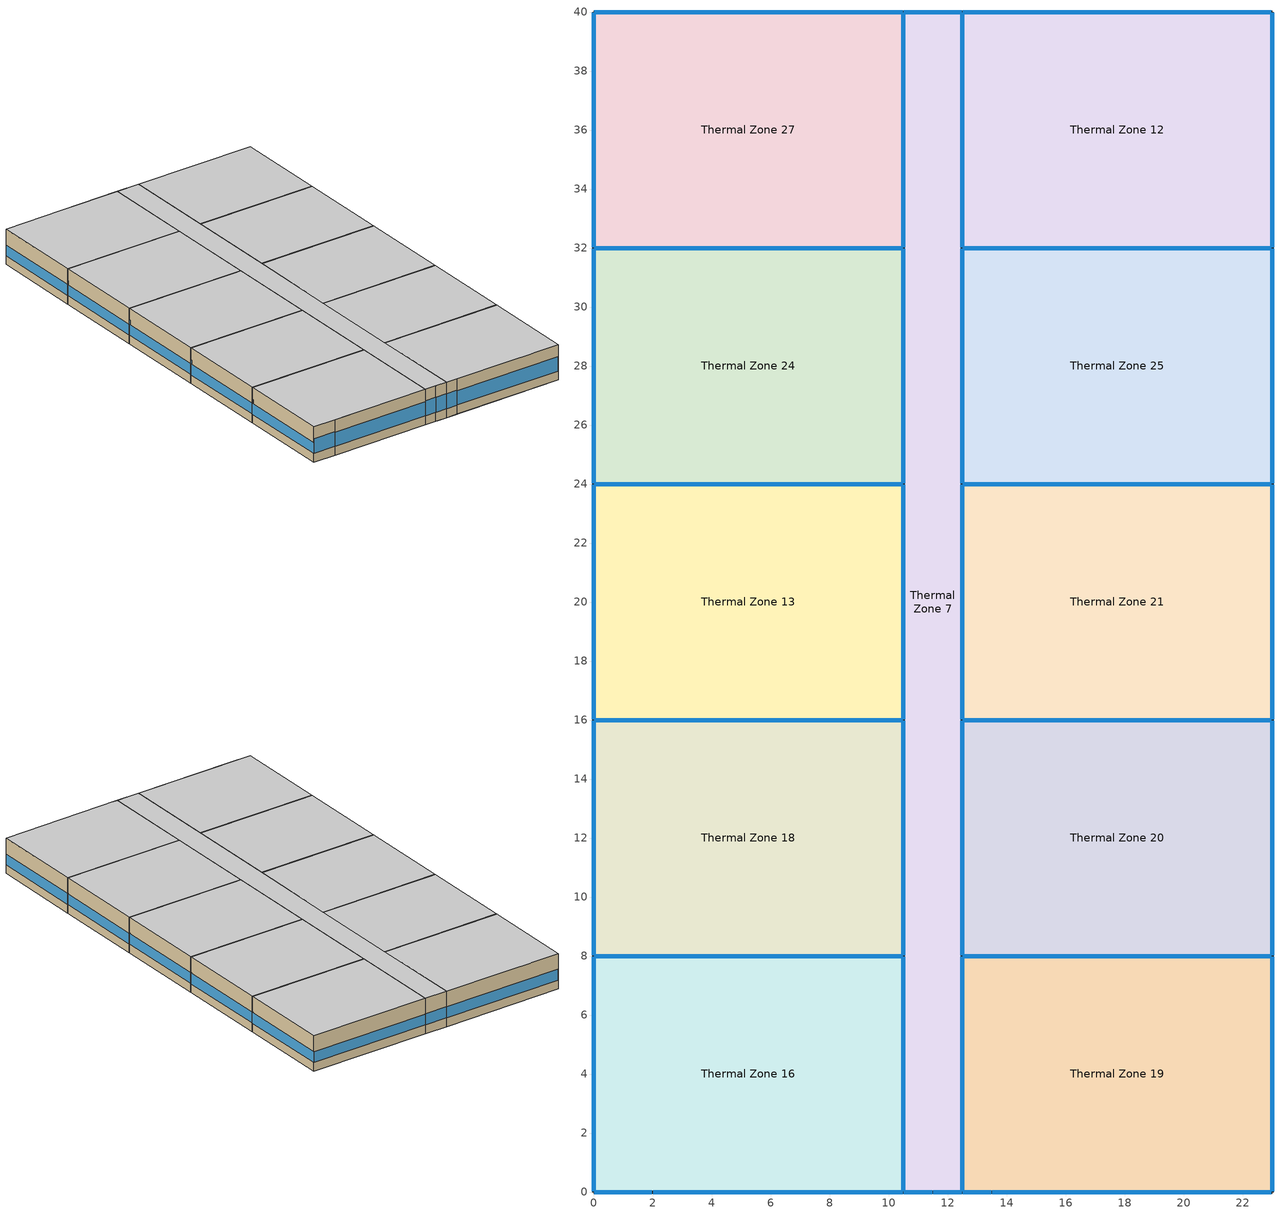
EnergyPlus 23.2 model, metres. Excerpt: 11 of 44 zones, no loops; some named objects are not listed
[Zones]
Thermal Zone 12
 floor ground (Generic Ground Slab 6A 19802010): 23,40 23,32 12.5,32 12.5,40 z3.05
 wall outside (Typical Insulated Exterior Mass Wall-R7 GBC): 12.5,40 12.5,32 z3.05:6.1
 wall outside (Surface 151 c tbd): 23,40 12.5,40 z3.05:6.1
 wall outside (Surface 152 c tbd): 23,32 23,40 z3.05:6.1
 wall outside (Surface 153 c tbd): 12.5,32 23,32 z3.05:6.1
 window (Customized Fenestration: u=3.08): 12.5,39.97 12.5,32.03 / 22.97,40 12.53,40 / 23,32.03 23,39.97 z3.81:4.73; 12.53,32 22.97,32 z3.81:5.04
 ceiling adiabatic (Generic Interior Floor 1): 23,32 23,40 12.5,40 12.5,32 z6.1
Thermal Zone 13
 floor ground (Generic Ground Slab 6A 19802010): 10.5,24 10.5,16 0,16 0,24 z3.05
 wall outside (Surface 120 c tbd): 0,24 0,16 z3.05:6.1
 wall outside (Surface 121 c tbd): 10.5,24 0,24 z3.05:6.1
 wall outside (Typical Insulated Exterior Mass Wall-R7 GBC): 10.5,16 10.5,24 z3.05:6.1
 wall outside (Surface 123 c tbd): 0,16 10.5,16 z3.05:6.1
 window (Customized Fenestration: u=3.08): 0,23.97 0,16.03 / 10.47,24 0.03,24 / 10.5,16.03 10.5,23.97 z3.81:4.73; 0.03,16 10.47,16 z3.81:5.04
 ceiling adiabatic (Generic Interior Floor 1): 10.5,16 10.5,24 0,24 0,16 z6.1
Thermal Zone 16
 floor ground (Generic Ground Slab 6A 19802010): 10.5,8 10.5,0 0,0 0,8 z3.05
 wall outside (Typical Insulated Exterior Mass Wall-R7 GBC): 10.5,0 10.5,8 z3.05:6.1
 wall outside (Surface 80 c tbd): 2,0 10.5,0 z3.05:6.1
 wall outside (Surface 81 c tbd): 0,0 2,0 z3.05:6.1
 wall outside (Surface 82 c tbd): 0,8 0,0 z3.05:6.1
 wall outside (Surface 83 c tbd): 10.5,8 0,8 z3.05:6.1
 window (Customized Fenestration: u=3.08): 10.5,0.03 10.5,7.97 / 0,7.97 0,0.03 / 10.47,8 0.03,8 z3.81:4.73; 2.03,0 10.47,0 z3.81:5.04; 0.03,0 1.97,0 z3.81:5.06
 ceiling adiabatic (Generic Interior Floor 1): 10.5,0 10.5,8 0,8 0,0 z6.1
Thermal Zone 18
 floor ground (Generic Ground Slab 6A 19802010): 10.5,16 10.5,8 0,8 0,16 z3.05
 wall outside (Surface 108 c tbd): 0,16 0,8 z3.05:6.1
 wall outside (Surface 109 c tbd): 10.5,16 0,16 z3.05:6.1
 wall outside (Typical Insulated Exterior Mass Wall-R7 GBC): 10.5,8 10.5,16 z3.05:6.1
 wall outside (Surface 111 c tbd): 0,8 10.5,8 z3.05:6.1
 window (Customized Fenestration: u=3.08): 0,15.97 0,8.03 / 10.47,16 0.03,16 / 10.5,8.03 10.5,15.97 z3.81:4.73; 0.03,8 10.47,8 z3.81:5.04
 ceiling adiabatic (Generic Interior Floor 1): 10.5,8 10.5,16 0,16 0,8 z6.1
Thermal Zone 19
 floor ground (Generic Ground Slab 6A 19802010): 12.5,8 23,8 23,0 12.5,0 z3.05
 wall outside (Surface 101 c tbd): 23,0 23,8 z3.05:6.1
 wall outside (Surface 102 c tbd): 13.5,0 23,0 z3.05:6.1
 wall outside (Surface 103 c tbd): 12.5,0 13.5,0 z3.05:6.1
 wall outside (Typical Insulated Exterior Mass Wall-R7 GBC): 12.5,8 12.5,0 z3.05:6.1
 wall outside (Surface 105 c tbd): 23,8 12.5,8 z3.05:6.1
 window (Customized Fenestration: u=3.08): 23,0.03 23,7.97 / 12.5,7.97 12.5,0.03 / 22.97,8 12.53,8 z3.81:4.73; 13.53,0 22.97,0 z3.81:5.04; 12.53,0 13.47,0 z3.81:5.09
 ceiling adiabatic (Generic Interior Floor 1): 23,0 23,8 12.5,8 12.5,0 z6.1
Thermal Zone 20
 floor ground (Generic Ground Slab 6A 19802010): 23,16 23,8 12.5,8 12.5,16 z3.05
 wall outside (Surface 114 c tbd): 23,8 23,16 z3.05:6.1
 wall outside (Surface 115 c tbd): 12.5,8 23,8 z3.05:6.1
 wall outside (Typical Insulated Exterior Mass Wall-R7 GBC): 12.5,16 12.5,8 z3.05:6.1
 wall outside (Surface 117 c tbd): 23,16 12.5,16 z3.05:6.1
 window (Customized Fenestration: u=3.08): 23,8.03 23,15.97 / 12.5,15.97 12.5,8.03 / 22.97,16 12.53,16 z3.81:4.73; 12.53,8 22.97,8 z3.81:5.04
 ceiling adiabatic (Generic Interior Floor 1): 23,8 23,16 12.5,16 12.5,8 z6.1
Thermal Zone 21
 floor ground (Generic Ground Slab 6A 19802010): 23,24 23,16 12.5,16 12.5,24 z3.05
 wall outside (Surface 126 c tbd): 23,16 23,24 z3.05:6.1
 wall outside (Surface 127 c tbd): 12.5,16 23,16 z3.05:6.1
 wall outside (Typical Insulated Exterior Mass Wall-R7 GBC): 12.5,24 12.5,16 z3.05:6.1
 wall outside (Surface 129 c tbd): 23,24 12.5,24 z3.05:6.1
 window (Customized Fenestration: u=3.08): 23,16.03 23,23.97 / 12.5,23.97 12.5,16.03 / 22.97,24 12.53,24 z3.81:4.73; 12.53,16 22.97,16 z3.81:5.04
 ceiling adiabatic (Generic Interior Floor 1): 23,16 23,24 12.5,24 12.5,16 z6.1
Thermal Zone 24
 floor ground (Generic Ground Slab 6A 19802010): 10.5,32 10.5,24 0,24 0,32 z3.05
 wall outside (Surface 132 c tbd): 0,32 0,24 z3.05:6.1
 wall outside (Surface 133 c tbd): 10.5,32 0,32 z3.05:6.1
 wall outside (Typical Insulated Exterior Mass Wall-R7 GBC): 10.5,24 10.5,32 z3.05:6.1
 wall outside (Surface 135 c tbd): 0,24 10.5,24 z3.05:6.1
 window (Customized Fenestration: u=3.08): 0,31.97 0,24.03 / 10.47,32 0.03,32 / 10.5,24.03 10.5,31.97 z3.81:4.73; 0.03,24 10.47,24 z3.81:5.04
 ceiling adiabatic (Generic Interior Floor 1): 10.5,24 10.5,32 0,32 0,24 z6.1
Thermal Zone 25
 floor ground (Generic Ground Slab 6A 19802010): 23,32 23,24 12.5,24 12.5,32 z3.05
 wall outside (Surface 138 c tbd): 23,24 23,32 z3.05:6.1
 wall outside (Surface 139 c tbd): 12.5,24 23,24 z3.05:6.1
 wall outside (Typical Insulated Exterior Mass Wall-R7 GBC): 12.5,32 12.5,24 z3.05:6.1
 wall outside (Surface 141 c tbd): 23,32 12.5,32 z3.05:6.1
 window (Customized Fenestration: u=3.08): 23,24.03 23,31.97 / 12.5,31.97 12.5,24.03 / 22.97,32 12.53,32 z3.81:4.73; 12.53,24 22.97,24 z3.81:5.04
 ceiling adiabatic (Generic Interior Floor 1): 23,24 23,32 12.5,32 12.5,24 z6.1
Thermal Zone 27
 floor ground (Generic Ground Slab 6A 19802010): 10.5,40 10.5,32 0,32 0,40 z3.05
 wall outside (Surface 144 c tbd): 0,40 0,32 z3.05:6.1
 wall outside (Surface 145 c tbd): 10.5,40 0,40 z3.05:6.1
 wall outside (Typical Insulated Exterior Mass Wall-R7 GBC): 10.5,32 10.5,40 z3.05:6.1
 wall outside (Surface 147 c tbd): 0,32 10.5,32 z3.05:6.1
 window (Customized Fenestration: u=3.08): 0,39.97 0,32.03 / 10.47,40 0.03,40 / 10.5,32.03 10.5,39.97 z3.81:4.73; 0.03,32 10.47,32 z3.81:5.04
 ceiling adiabatic (Generic Interior Floor 1): 10.5,32 10.5,40 0,40 0,32 z6.1
Thermal Zone 7
 floor ground (Generic Ground Slab 6A 19802010): 12.5,40 12.5,0 10.5,0 10.5,40 z3.05
 wall outside (Surface 86 c tbd): 11.5,0 12.5,0 z3.05:6.1
 wall outside (Surface 87 c tbd): 10.5,0 11.5,0 z3.05:6.1
 wall outside (Typical Insulated Exterior Mass Wall-R7 GBC): 10.5,40 10.5,32 10.5,24 10.5,16 10.5,8 10.5,0 / 12.5,0 12.5,8 12.5,16 12.5,24 12.5,32 12.5,40 z3.05:6.1
 wall outside (Surface 93 c tbd): 12.5,40 10.5,40 z3.05:6.1
 window (Customized Fenestration: u=3.08): 11.53,0 12.47,0 / 10.53,0 11.47,0 z3.81:5.09; 10.5,7.97 10.5,0.03 / 10.5,15.97 10.5,8.03 / 10.5,23.97 10.5,16.03 / 10.5,31.97 10.5,24.03 / 10.5,39.97 10.5,32.03 / 12.5,32.03 12.5,39.97 / 12.5,24.03 12.5,31.97 / 12.5,16.03 12.5,23.97 / 12.5,8.03 12.5,15.97 / 12.5,0.03 12.5,7.97 z3.81:4.73; 12.47,40 10.53,40 z3.81:4.75
 ceiling adiabatic (Generic Interior Floor 1): 12.5,0 12.5,40 10.5,40 10.5,0 z6.1
[Building]
Building 1
[Site:Location]
Montreal Int'l: Latitude {deg}=45.47; Longitude {deg}=-73.75; Time Zone {hr}=-5; Elevation {m}=36
[SizingPeriod:DesignDay] Day of Month=21; Dry-Bulb Temperature Range Modifier Type=DefaultMultipliers; Barometric Pressure {Pa}=100893; Rain Indicator=No; Snow Indicator=No; Daylight Saving Time Indicator=No; Begin Environment Reset Mode=FullResetAtBeginEnvironment
Name | Month | Day Type | Maximum Dry-Bulb Temperature {C} | Daily Dry-Bulb Temperature Range {deltaC} | Humidity Condition Type | Wetbulb or DewPoint at Maximum Dry-Bulb {C} | Wind Speed {m/s} | Wind Direction {deg} | Solar Model Indicator | ASHRAE Clear Sky Optical Depth for Beam Irradiance (taub) | ASHRAE Clear Sky Optical Depth for Diffuse Irradiance (taud) | Enthalpy at Maximum Dry-Bulb {J/kg} | Sky Clearness
Montreal Int'l Ann Clg .4% Condns DB=>MWB | 7 | SummerDesignDay | 30 | 9.3 | Wetbulb | 22.1 | 4.9 | 220 | ASHRAETau | 0.465 | 1.966
Montreal Int'l Ann Clg .4% Condns DP=>MDB | 7 | SummerDesignDay | 26 | 9.3 | Dewpoint | 21.6 | 4.9 | 220 | ASHRAETau | 0.465 | 1.966
Montreal Int'l Ann Clg .4% Condns Enth=>MDB | 7 | SummerDesignDay | 28.1 | 9.3 | Enthalpy |  | 4.9 | 220 | ASHRAETau | 0.465 | 1.966 | 69300
Montreal Int'l Ann Clg .4% Condns WB=>MDB | 7 | SummerDesignDay | 28.1 | 9.3 | Wetbulb | 23.2 | 4.9 | 220 | ASHRAETau | 0.465 | 1.966
Montreal Int'l Ann Htg 99.6% Condns DB | 1 | WinterDesignDay | -23.7 | 0 | Wetbulb | -23.7 | 3.9 | 260 | ASHRAEClearSky |  |  |  | 0
Montreal Int'l Ann Htg Wind 99.6% Condns WS=>MCDB | 1 | WinterDesignDay | -5.3 | 0 | Wetbulb | -5.3 | 12.9 | 260 | ASHRAEClearSky |  |  |  | 0
Montreal Int'l Ann Hum_n 99.6% Condns DP=>MCDB | 1 | WinterDesignDay | -23 | 0 | Dewpoint | -30.5 | 3.9 | 260 | ASHRAEClearSky |  |  |  | 0
[Material] Thermal Absorptance=0.9
Name | Roughness | Thickness {m} | Conductivity {W/m-K} | Density {kg/m3} | Specific Heat {J/kg-K} | Solar Absorptance | Visible Absorptance
1/2IN Gypsum 2 | Smooth | 0.0127 | 0.159893 | 784.902 | 829.465 | 0.4 | 0.4
1IN Stucco 4 | Smooth | 0.0253 | 0.691337 | 1858 | 836.46 | 0.7 | 0.92
8IN CONCRETE HW RefBldg 2 | Rough | 0.2032 | 1.31012 | 2240.01 | 836.26 | 0.7 | 0.7
Generic Acoustic Tile | MediumSmooth | 0.02 | 0.06 | 368 | 590 | 0.2 | 0.2
Generic Ceiling Air Gap | Smooth | 0.1 | 0.556 | 1.28 | 1000 | 0.7 | 0.7
Generic HW Concrete | MediumRough | 0.2 | 1.95 | 2240 | 900 | 0.8 | 0.8
Generic LW Concrete | MediumRough | 0.1 | 0.53 | 1280 | 840 | 0.8 | 0.8
[Material:NoMass] Thermal Absorptance=0.9; Solar Absorptance=0.7; Visible Absorptance=0.7
Name | Roughness | Thermal Resistance {m2-K/W}
Surface 101 m tbd; Surface 144 m tbd; Surface 152 m tbd; Surface 82 m tbd | MediumSmooth | 0.514832
Surface 102 m tbd | MediumSmooth | 0.497998
Surface 103 m tbd; Surface 86 m tbd; Surface 87 m tbd | MediumSmooth | 0.417811
Surface 105 m tbd; Surface 109 m tbd; Surface 117 m tbd; Surface 121 m tbd; Surface 129 m tbd; Surface 133 m tbd; Surface 141 m tbd; Surface 83 m tbd | MediumSmooth | 0.587644
Surface 108 m tbd; Surface 114 m tbd; Surface 120 m tbd; Surface 126 m tbd; Surface 132 m tbd; Surface 138 m tbd | MediumSmooth | 0.525707
Surface 111 m tbd; Surface 115 m tbd; Surface 123 m tbd; Surface 127 m tbd; Surface 135 m tbd; Surface 139 m tbd; Surface 147 m tbd; Surface 153 m tbd | MediumSmooth | 0.574661
Surface 145 m tbd; Surface 151 m tbd | MediumSmooth | 0.519675
Surface 80 m tbd | MediumSmooth | 0.506542
Surface 81 m tbd | MediumSmooth | 0.427639
Surface 93 m tbd | MediumSmooth | 0.496988
Typical Insulation U=0.459 | Smooth | 2.17
Typical Insulation-R5 GBC | MediumSmooth | 0.65
[WindowMaterial:SimpleGlazingSystem]
Fenestration U=3.08 0.66: U-Factor {W/m2-K}=3.08; Solar Heat Gain Coefficient=0.66; Visible Transmittance=0.21
[Construction]
Customized Fenestration: u=3.08: Fenestration U=3.08 0.66
Generic Ground Slab 6A 19802010: Typical Insulation U=0.459, Generic HW Concrete
Generic Interior Floor 1: Generic Acoustic Tile, Generic Ceiling Air Gap, Generic LW Concrete
Surface 101 c tbd: 1IN Stucco 4, 8IN CONCRETE HW RefBldg 2, Surface 101 m tbd, 1/2IN Gypsum 2
Surface 102 c tbd: 1IN Stucco 4, 8IN CONCRETE HW RefBldg 2, Surface 102 m tbd, 1/2IN Gypsum 2
Surface 103 c tbd: 1IN Stucco 4, 8IN CONCRETE HW RefBldg 2, Surface 103 m tbd, 1/2IN Gypsum 2
Surface 105 c tbd: 1IN Stucco 4, 8IN CONCRETE HW RefBldg 2, Surface 105 m tbd, 1/2IN Gypsum 2
Surface 108 c tbd: 1IN Stucco 4, 8IN CONCRETE HW RefBldg 2, Surface 108 m tbd, 1/2IN Gypsum 2
Surface 109 c tbd: 1IN Stucco 4, 8IN CONCRETE HW RefBldg 2, Surface 109 m tbd, 1/2IN Gypsum 2
Surface 111 c tbd: 1IN Stucco 4, 8IN CONCRETE HW RefBldg 2, Surface 111 m tbd, 1/2IN Gypsum 2
Surface 114 c tbd: 1IN Stucco 4, 8IN CONCRETE HW RefBldg 2, Surface 114 m tbd, 1/2IN Gypsum 2
Surface 115 c tbd: 1IN Stucco 4, 8IN CONCRETE HW RefBldg 2, Surface 115 m tbd, 1/2IN Gypsum 2
Surface 117 c tbd: 1IN Stucco 4, 8IN CONCRETE HW RefBldg 2, Surface 117 m tbd, 1/2IN Gypsum 2
Surface 120 c tbd: 1IN Stucco 4, 8IN CONCRETE HW RefBldg 2, Surface 120 m tbd, 1/2IN Gypsum 2
Surface 121 c tbd: 1IN Stucco 4, 8IN CONCRETE HW RefBldg 2, Surface 121 m tbd, 1/2IN Gypsum 2
Surface 123 c tbd: 1IN Stucco 4, 8IN CONCRETE HW RefBldg 2, Surface 123 m tbd, 1/2IN Gypsum 2
Surface 126 c tbd: 1IN Stucco 4, 8IN CONCRETE HW RefBldg 2, Surface 126 m tbd, 1/2IN Gypsum 2
Surface 127 c tbd: 1IN Stucco 4, 8IN CONCRETE HW RefBldg 2, Surface 127 m tbd, 1/2IN Gypsum 2
Surface 129 c tbd: 1IN Stucco 4, 8IN CONCRETE HW RefBldg 2, Surface 129 m tbd, 1/2IN Gypsum 2
Surface 132 c tbd: 1IN Stucco 4, 8IN CONCRETE HW RefBldg 2, Surface 132 m tbd, 1/2IN Gypsum 2
Surface 133 c tbd: 1IN Stucco 4, 8IN CONCRETE HW RefBldg 2, Surface 133 m tbd, 1/2IN Gypsum 2
Surface 135 c tbd: 1IN Stucco 4, 8IN CONCRETE HW RefBldg 2, Surface 135 m tbd, 1/2IN Gypsum 2
Surface 138 c tbd: 1IN Stucco 4, 8IN CONCRETE HW RefBldg 2, Surface 138 m tbd, 1/2IN Gypsum 2
Surface 139 c tbd: 1IN Stucco 4, 8IN CONCRETE HW RefBldg 2, Surface 139 m tbd, 1/2IN Gypsum 2
Surface 141 c tbd: 1IN Stucco 4, 8IN CONCRETE HW RefBldg 2, Surface 141 m tbd, 1/2IN Gypsum 2
Surface 144 c tbd: 1IN Stucco 4, 8IN CONCRETE HW RefBldg 2, Surface 144 m tbd, 1/2IN Gypsum 2
Surface 145 c tbd: 1IN Stucco 4, 8IN CONCRETE HW RefBldg 2, Surface 145 m tbd, 1/2IN Gypsum 2
Surface 147 c tbd: 1IN Stucco 4, 8IN CONCRETE HW RefBldg 2, Surface 147 m tbd, 1/2IN Gypsum 2
Surface 151 c tbd: 1IN Stucco 4, 8IN CONCRETE HW RefBldg 2, Surface 151 m tbd, 1/2IN Gypsum 2
Surface 152 c tbd: 1IN Stucco 4, 8IN CONCRETE HW RefBldg 2, Surface 152 m tbd, 1/2IN Gypsum 2
Surface 153 c tbd: 1IN Stucco 4, 8IN CONCRETE HW RefBldg 2, Surface 153 m tbd, 1/2IN Gypsum 2
Surface 80 c tbd: 1IN Stucco 4, 8IN CONCRETE HW RefBldg 2, Surface 80 m tbd, 1/2IN Gypsum 2
Surface 81 c tbd: 1IN Stucco 4, 8IN CONCRETE HW RefBldg 2, Surface 81 m tbd, 1/2IN Gypsum 2
Surface 82 c tbd: 1IN Stucco 4, 8IN CONCRETE HW RefBldg 2, Surface 82 m tbd, 1/2IN Gypsum 2
Surface 83 c tbd: 1IN Stucco 4, 8IN CONCRETE HW RefBldg 2, Surface 83 m tbd, 1/2IN Gypsum 2
Surface 86 c tbd: 1IN Stucco 4, 8IN CONCRETE HW RefBldg 2, Surface 86 m tbd, 1/2IN Gypsum 2
Surface 87 c tbd: 1IN Stucco 4, 8IN CONCRETE HW RefBldg 2, Surface 87 m tbd, 1/2IN Gypsum 2
Surface 93 c tbd: 1IN Stucco 4, 8IN CONCRETE HW RefBldg 2, Surface 93 m tbd, 1/2IN Gypsum 2
Typical Insulated Exterior Mass Wall-R7 GBC: 1IN Stucco 4, 8IN CONCRETE HW RefBldg 2, Typical Insulation-R5 GBC, 1/2IN Gypsum 2
[Zone] Multiplier=1; Part of Total Floor Area=Yes
Thermal Zone 12; Thermal Zone 13; Thermal Zone 16; Thermal Zone 18; Thermal Zone 19; Thermal Zone 20; Thermal Zone 21; Thermal Zone 24; Thermal Zone 25; Thermal Zone 27; Thermal Zone 7
[Space]
Name | Zone | Space Type
Space 211 | Thermal Zone 12 | MURB small 1
Space 206 | Thermal Zone 13 | MURB small 1
Space 201 | Thermal Zone 16 | MURB small 1
Space 204 | Thermal Zone 18 | MURB small 1
Space 203 | Thermal Zone 19 | MURB small 1
Space 205 | Thermal Zone 20 | MURB small 1
Space 207 | Thermal Zone 21 | MURB small 1
Space 208 | Thermal Zone 24 | MURB small 1
Space 209 | Thermal Zone 25 | MURB small 1
Space 210 | Thermal Zone 27 | MURB small 1
Space 202 | Thermal Zone 7 | MURB lobby
[SpaceList]
MURB small 1: Space 108, Space 101, Space 103, Space 104, Space 230, Space 109, Space 107, Space 105, Space 106, Space 211, Space 206, Space 110, Space 111, Space 201, Space 204, Space 203, Space 205, Space 207, Space 229, Space 226, Space 208, Space 209, Space 219, Space 210, Space 212, Space 213, Space 214, Space 218, Space 215, Space 216, Space 217, Space 220, Space 221, Space 223, Space 224, Space 225, Space 227, Space 231, Space 232, Space 233
MURB lobby: Space 102, Space 202, Space 228, Space 222
[People]
People 3: Zone or ZoneList or Space or SpaceList=MURB small 1; Number of People Schedule=MidriseApartment Apartment Occ 3; Number of People Calculation Method=People/Area; People per Floor Area {person/m2}=0.0283091; Fraction Radiant=0.3; Activity Level Schedule=MidriseApartment Activity 3
[ElectricEquipment]
Electric Equipment 3: Zone or ZoneList or Space or SpaceList=MURB small 1; Schedule=MURB Appliances and lighting; Design Level Calculation Method=Watts/Area; Watts per Zone Floor Area {W/m2}=8.15; Fraction Latent=0; Fraction Radiant=0.5; Fraction Lost=0
[ZoneInfiltration:DesignFlowRate] Design Flow Rate Calculation Method=Flow/ExteriorArea; Flow Rate per Exterior Surface Area {m3/s-m2}=0.000123985; Constant Term Coefficient=0.107472; Temperature Term Coefficient=0.0119911; Velocity Term Coefficient=0; Velocity Squared Term Coefficient=0.0134792
Name | Zone or ZoneList or Space or SpaceList | Schedule
Space 211 HVAC Off Infiltration | Space 211 | Infiltration HVAC Off Schedule
Space 211 HVAC On Infiltration | Space 211 | Infiltration HVAC On Schedule
Space 206 HVAC Off Infiltration | Space 206 | Infiltration HVAC Off Schedule
Space 206 HVAC On Infiltration | Space 206 | Infiltration HVAC On Schedule
Space 201 HVAC Off Infiltration | Space 201 | Infiltration HVAC Off Schedule
Space 201 HVAC On Infiltration | Space 201 | Infiltration HVAC On Schedule
Space 204 HVAC Off Infiltration | Space 204 | Infiltration HVAC Off Schedule
Space 204 HVAC On Infiltration | Space 204 | Infiltration HVAC On Schedule
Space 203 HVAC Off Infiltration | Space 203 | Infiltration HVAC Off Schedule
Space 203 HVAC On Infiltration | Space 203 | Infiltration HVAC On Schedule
Space 205 HVAC Off Infiltration | Space 205 | Infiltration HVAC Off Schedule
Space 205 HVAC On Infiltration | Space 205 | Infiltration HVAC On Schedule
Space 207 HVAC Off Infiltration | Space 207 | Infiltration HVAC Off Schedule
Space 207 HVAC On Infiltration | Space 207 | Infiltration HVAC On Schedule
Space 208 HVAC Off Infiltration | Space 208 | Infiltration HVAC Off Schedule
Space 208 HVAC On Infiltration | Space 208 | Infiltration HVAC On Schedule
Space 209 HVAC Off Infiltration | Space 209 | Infiltration HVAC Off Schedule
Space 209 HVAC On Infiltration | Space 209 | Infiltration HVAC On Schedule
Space 210 HVAC Off Infiltration | Space 210 | Infiltration HVAC Off Schedule
Space 210 HVAC On Infiltration | Space 210 | Infiltration HVAC On Schedule
Space 202 HVAC Off Infiltration | Space 202 | Infiltration HVAC Off Schedule
Space 202 HVAC On Infiltration | Space 202 | Infiltration HVAC On Schedule
[ZoneControl:Thermostat] Temperature Difference Between Cutout And Setpoint {deltaC}=0
Name | Zone or ZoneList | Control Type Schedule | Control 1
Thermal Zone 12 Thermostat | Thermal Zone 12 | Thermal Zone 12 Thermostat Schedule | Thermostat Setpoint Dual Setpoint 41
Thermal Zone 13 Thermostat | Thermal Zone 13 | Thermal Zone 13 Thermostat Schedule | Thermostat Setpoint Dual Setpoint 38
Thermal Zone 16 Thermostat | Thermal Zone 16 | Thermal Zone 16 Thermostat Schedule | Thermostat Setpoint Dual Setpoint 36
Thermal Zone 18 Thermostat | Thermal Zone 18 | Thermal Zone 18 Thermostat Schedule | Thermostat Setpoint Dual Setpoint 37
Thermal Zone 19 Thermostat | Thermal Zone 19 | Thermal Zone 19 Thermostat Schedule | Thermostat Setpoint Dual Setpoint 7
Thermal Zone 20 Thermostat | Thermal Zone 20 | Thermal Zone 20 Thermostat Schedule | Thermostat Setpoint Dual Setpoint 9
Thermal Zone 21 Thermostat | Thermal Zone 21 | Thermal Zone 21 Thermostat Schedule | Thermostat Setpoint Dual Setpoint 6
Thermal Zone 24 Thermostat | Thermal Zone 24 | Thermal Zone 24 Thermostat Schedule | Thermostat Setpoint Dual Setpoint 4
Thermal Zone 25 Thermostat | Thermal Zone 25 | Thermal Zone 25 Thermostat Schedule | Thermostat Setpoint Dual Setpoint 2
Thermal Zone 27 Thermostat | Thermal Zone 27 | Thermal Zone 27 Thermostat Schedule | Thermostat Setpoint Dual Setpoint 3
Thermal Zone 7 Thermostat | Thermal Zone 7 | Thermal Zone 7 Thermostat Schedule | Thermostat Setpoint Dual Setpoint 32
[ThermostatSetpoint:DualSetpoint] Heating Setpoint Temperature Schedule=NECB-G-Thermostat Setpoint-Heating; Cooling Setpoint Temperature Schedule=NECB-G-Thermostat Setpoint-Cooling
Thermostat Setpoint Dual Setpoint 41; Thermostat Setpoint Dual Setpoint 38; Thermostat Setpoint Dual Setpoint 36; Thermostat Setpoint Dual Setpoint 37; Thermostat Setpoint Dual Setpoint 7; Thermostat Setpoint Dual Setpoint 9; Thermostat Setpoint Dual Setpoint 6; Thermostat Setpoint Dual Setpoint 4; Thermostat Setpoint Dual Setpoint 2; Thermostat Setpoint Dual Setpoint 3; Thermostat Setpoint Dual Setpoint 32
[ZoneVentilation:WindandStackOpenArea] Opening Area Fraction Schedule=Default 0.5 Open Fractional Schedule; Opening Effectiveness=Autocalculate; Discharge Coefficient for Opening=Autocalculate; Minimum Indoor Temperature {C}=21.67; Maximum Indoor Temperature {C}=40; Delta Temperature {deltaC}=3; Minimum Outdoor Temperature {C}=18.3333; Maximum Outdoor Temperature {C}=25.5556; Maximum Wind Speed {m/s}=5.4
Name | Zone or Space | Opening Area {m2} | Effective Angle {deg} | Height Difference {m}
Sub Surface 109_WindandStackOpenArea | Thermal Zone 12 | 7.3152 | 90 | 0.230061
Sub Surface 107_WindandStackOpenArea | Thermal Zone 12 | 7.3152 | 270 | 0.230061
Sub Surface 108_WindandStackOpenArea | Thermal Zone 12 | 9.6012 | 0 | 0.229711
Sub Surface 92_WindandStackOpenArea | Thermal Zone 13 | 7.3152 | 90 | 0.230061
Sub Surface 91_WindandStackOpenArea | Thermal Zone 13 | 9.6012 | 0 | 0.229711
Sub Surface 90_WindandStackOpenArea | Thermal Zone 13 | 7.3152 | 270 | 0.230061
Sub Surface 64_WindandStackOpenArea | Thermal Zone 16 | 9.6012 | 0 | 0.229711
Sub Surface 60_WindandStackOpenArea | Thermal Zone 16 | 7.3152 | 90 | 0.230061
Sub Surface 63_WindandStackOpenArea | Thermal Zone 16 | 7.3152 | 270 | 0.230061
Sub Surface 82_WindandStackOpenArea | Thermal Zone 18 | 7.3152 | 270 | 0.230061
Sub Surface 83_WindandStackOpenArea | Thermal Zone 18 | 9.6012 | 0 | 0.229711
Sub Surface 84_WindandStackOpenArea | Thermal Zone 18 | 7.3152 | 90 | 0.230061
Sub Surface 37_WindandStackOpenArea | Thermal Zone 19 | 9.6012 | 0 | 0.229711
Sub Surface 79_WindandStackOpenArea | Thermal Zone 19 | 7.3152 | 90 | 0.230061
Sub Surface 81_WindandStackOpenArea | Thermal Zone 19 | 7.3152 | 270 | 0.230061
Sub Surface 89_WindandStackOpenArea | Thermal Zone 20 | 9.6012 | 0 | 0.229711
Sub Surface 86_WindandStackOpenArea | Thermal Zone 20 | 7.3152 | 90 | 0.230061
Sub Surface 88_WindandStackOpenArea | Thermal Zone 20 | 7.3152 | 270 | 0.230061
Sub Surface 41_WindandStackOpenArea | Thermal Zone 21 | 9.6012 | 0 | 0.229711
Sub Surface 93_WindandStackOpenArea | Thermal Zone 21 | 7.3152 | 90 | 0.230061
Sub Surface 95_WindandStackOpenArea | Thermal Zone 21 | 7.3152 | 270 | 0.230061
Sub Surface 97_WindandStackOpenArea | Thermal Zone 24 | 7.3152 | 270 | 0.230061
Sub Surface 98_WindandStackOpenArea | Thermal Zone 24 | 9.6012 | 0 | 0.229711
Sub Surface 99_WindandStackOpenArea | Thermal Zone 24 | 7.3152 | 90 | 0.230061
Sub Surface 7_WindandStackOpenArea | Thermal Zone 25 | 7.3152 | 270 | 0.230061
Sub Surface 101_WindandStackOpenArea | Thermal Zone 25 | 7.3152 | 90 | 0.230061
Sub Surface 103_WindandStackOpenArea | Thermal Zone 25 | 9.6012 | 0 | 0.229711
Sub Surface 96_WindandStackOpenArea | Thermal Zone 27 | 7.3152 | 90 | 0.230061
Sub Surface 104_WindandStackOpenArea | Thermal Zone 27 | 7.3152 | 270 | 0.230061
Sub Surface 105_WindandStackOpenArea | Thermal Zone 27 | 9.6012 | 0 | 0.229711
Sub Surface 49_WindandStackOpenArea; Sub Surface 68_WindandStackOpenArea; Sub Surface 67_WindandStackOpenArea; Sub Surface 69_WindandStackOpenArea; Sub Surface 70_WindandStackOpenArea | Thermal Zone 7 | 7.3152 | 270 | 0.230061
Sub Surface 73_WindandStackOpenArea; Sub Surface 74_WindandStackOpenArea; Sub Surface 75_WindandStackOpenArea; Sub Surface 76_WindandStackOpenArea; Sub Surface 78_WindandStackOpenArea | Thermal Zone 7 | 7.3152 | 90 | 0.230061
Sub Surface 72_WindandStackOpenArea | Thermal Zone 7 | 1.8288 | 0 | 0.234558
[Zone equipment]
Thermal Zone 12: Elec Baseboard 40, PTHP 40
Thermal Zone 13: Elec Baseboard 37, PTHP 37
Thermal Zone 16: Elec Baseboard 35, PTHP 35
Thermal Zone 18: Elec Baseboard 36, PTHP 36
Thermal Zone 19: Elec Baseboard 6, PTHP 6
Thermal Zone 20: Elec Baseboard 8, PTHP 8
Thermal Zone 21: Elec Baseboard 5, PTHP 5
Thermal Zone 24: Elec Baseboard 3, PTHP 3
Thermal Zone 25: Elec Baseboard 1, PTHP 1
Thermal Zone 27: Elec Baseboard 2, PTHP 2
Thermal Zone 7: Elec Baseboard 31, PTHP 31
[Sizing:Zone] Zone Cooling Design Supply Air Temperature Input Method=SupplyAirTemperature; Zone Cooling Design Supply Air Temperature {C}=14; Zone Cooling Design Supply Air Temperature Difference {deltaC}=11.11; Zone Heating Design Supply Air Temperature Input Method=SupplyAirTemperature; Zone Heating Design Supply Air Temperature {C}=40; Zone Heating Design Supply Air Temperature Difference {deltaC}=11.11; Zone Cooling Design Supply Air Humidity Ratio {kgWater/kgDryAir}=0.0085; Zone Heating Design Supply Air Humidity Ratio {kgWater/kgDryAir}=0.008; Cooling Design Air Flow Method=DesignDay; Cooling Design Air Flow Rate {m3/s}=0; Cooling Minimum Air Flow per Zone Floor Area {m3/s-m2}=0.000762; Cooling Minimum Air Flow {m3/s}=0; Cooling Minimum Air Flow Fraction=0; Heating Design Air Flow Method=DesignDay; Heating Design Air Flow Rate {m3/s}=0; Heating Maximum Air Flow per Zone Floor Area {m3/s-m2}=0.002032; Heating Maximum Air Flow {m3/s}=0.141576; Heating Maximum Air Flow Fraction=0.3; Account for Dedicated Outdoor Air System=No; Zone Load Sizing Method=Sensible Load Only No Latent Load; Zone Latent Cooling Design Supply Air Humidity Ratio Input Method=HumidityRatioDifference; Zone Cooling Design Supply Air Humidity Ratio Difference {kgWater/kgDryAir}=0.005; Zone Latent Heating Design Supply Air Humidity Ratio Input Method=HumidityRatioDifference; Zone Humidification Design Supply Air Humidity Ratio Difference {kgWater/kgDryAir}=0.005
Name | Design Specification Outdoor Air Object
Thermal Zone 12 | Thermal Zone 12 DSOA Space List
Thermal Zone 13 | Thermal Zone 13 DSOA Space List
Thermal Zone 16 | Thermal Zone 16 DSOA Space List
Thermal Zone 18 | Thermal Zone 18 DSOA Space List
Thermal Zone 19 | Thermal Zone 19 DSOA Space List
Thermal Zone 20 | Thermal Zone 20 DSOA Space List
Thermal Zone 21 | Thermal Zone 21 DSOA Space List
Thermal Zone 24 | Thermal Zone 24 DSOA Space List
Thermal Zone 25 | Thermal Zone 25 DSOA Space List
Thermal Zone 27 | Thermal Zone 27 DSOA Space List
Thermal Zone 7 | Thermal Zone 7 DSOA Space List
[DesignSpecification:OutdoorAir]
MidriseApartment Apartment Ventilation: Outdoor Air Method=Sum; Outdoor Air Flow per Person {m3/s-person}=0.003; Outdoor Air Flow per Zone Floor Area {m3/s-m2}=0; Outdoor Air Flow per Zone {m3/s}=0; Outdoor Air Flow Air Changes per Hour {1/hr}=0
[DesignSpecification:OutdoorAir:SpaceList] Space Design Specification Outdoor Air Object Name 1=MidriseApartment Apartment Ventilation
Name | Space Name 1
Thermal Zone 12 DSOA Space List | Space 211
Thermal Zone 13 DSOA Space List | Space 206
Thermal Zone 16 DSOA Space List | Space 201
Thermal Zone 18 DSOA Space List | Space 204
Thermal Zone 19 DSOA Space List | Space 203
Thermal Zone 20 DSOA Space List | Space 205
Thermal Zone 21 DSOA Space List | Space 207
Thermal Zone 24 DSOA Space List | Space 208
Thermal Zone 25 DSOA Space List | Space 209
Thermal Zone 27 DSOA Space List | Space 210
Thermal Zone 7 DSOA Space List | Space 202
[Schedule:Day:Interval]
MidriseApartment Apartment Occ Default 2; MidriseApartment Apartment Occ Summer Design Day 3; MidriseApartment Apartment Occ Winter Design Day 3: No, 07:00, 1, 08:00, 0.85, 09:00, 0.39, 16:00, 0.25, 17:00, 0.3, 18:00, 0.52, 21:00, 0.87, 24:00, 1
MidriseApartment Activity Default 2; MidriseApartment Activity Summer Design Day 3; MidriseApartment Activity Winter Design Day 3: No, 24:00, 120
MURB Weekend schedule: No, 01:00, 0.617, 02:00, 0.543, 03:00, 0.504, 04:00, 0.475, 05:00, 0.463, 06:00, 0.465, 07:00, 0.483, 08:00, 0.547, 09:00, 0.62, 10:00, 0.684, 11:00, 0.736, 12:00, 0.778, 13:00, 0.824, 14:00, 0.817, 15:00, 0.784, 16:00, 0.776, 17:00, 0.793, 18:00, 0.86, 19:00, 0.909, 20:00, 0.886, 21:00, 0.849, 22:00, 0.821, 23:00, 0.774, 24:00, 0.701
MURB Weekday; MURB Friday schedule: No, 01:00, 0.62, 02:00, 0.555, 03:00, 0.513, 04:00, 0.494, 05:00, 0.48, 06:00, 0.478, 07:00, 0.512, 08:00, 0.58, 09:00, 0.625, 10:00, 0.669, 11:00, 0.704, 12:00, 0.742, 13:00, 0.798, 14:00, 0.788, 15:00, 0.757, 16:00, 0.748, 17:00, 0.783, 18:00, 0.894, 19:00, 1, 20:00, 0.985, 21:00, 0.947, 22:00, 0.908, 23:00, 0.832, 24:00, 0.718
Medium Office Lighting All Other Days Schedule: No, 24:00, 0.05
Medium Office Lighting Summer Design Day Schedule 1: No, 06:00, 1, 24:00, 0
Medium Office Lighting Winter Design Day Schedule 1: No, 24:00, 0
NECB-G-Thermostat Setpoint-Heating Default 2: No, 01:00, 18, 07:00, 18, 09:00, 21, 17:00, 21, 22:00, 21, 24:00, 18
NECB-G-Thermostat Setpoint-Heating Default: No, 01:00, 19, 07:00, 19, 09:00, 21, 17:00, 20, 22:00, 21, 24:00, 19
NECB-G-Thermostat Setpoint-Cooling Default: No, 08:00, 26, 17:00, 25, 24:00, 24
[Schedule:Week:Daily]
MidriseApartment Apartment Occ 3 Week Rule - Jan1-Dec31: MidriseApartment Apartment Occ Default 2, MidriseApartment Apartment Occ Default 2, MidriseApartment Apartment Occ Default 2, MidriseApartment Apartment Occ Default 2, MidriseApartment Apartment Occ Default 2, MidriseApartment Apartment Occ Default 2, MidriseApartment Apartment Occ Default 2, MidriseApartment Apartment Occ Default 2, MidriseApartment Apartment Occ Summer Design Day 3, MidriseApartment Apartment Occ Winter Design Day 3, MidriseApartment Apartment Occ Default 2, MidriseApartment Apartment Occ Default 2
MidriseApartment Activity 3 Week Rule - Jan1-Dec31: MidriseApartment Activity Default 2, MidriseApartment Activity Default 2, MidriseApartment Activity Default 2, MidriseApartment Activity Default 2, MidriseApartment Activity Default 2, MidriseApartment Activity Default 2, MidriseApartment Activity Default 2, MidriseApartment Activity Default 2, MidriseApartment Activity Summer Design Day 3, MidriseApartment Activity Winter Design Day 3, MidriseApartment Activity Default 2, MidriseApartment Activity Default 2
MURB Appliances and lighting Week Rule - Jan1-Dec31: MURB Weekend schedule, MURB Weekday, MURB Weekday, MURB Weekday, MURB Weekday, MURB Friday schedule, MURB Weekend schedule, Medium Office Lighting All Other Days Schedule, Medium Office Lighting Summer Design Day Schedule 1, Medium Office Lighting Winter Design Day Schedule 1, Medium Office Lighting All Other Days Schedule, Medium Office Lighting All Other Days Schedule
NECB-G-Thermostat Setpoint-Heating Week Rule - Jan1-Dec31: NECB-G-Thermostat Setpoint-Heating Default 2, NECB-G-Thermostat Setpoint-Heating Default, NECB-G-Thermostat Setpoint-Heating Default, NECB-G-Thermostat Setpoint-Heating Default, NECB-G-Thermostat Setpoint-Heating Default, NECB-G-Thermostat Setpoint-Heating Default, NECB-G-Thermostat Setpoint-Heating Default 2, NECB-G-Thermostat Setpoint-Heating Default, NECB-G-Thermostat Setpoint-Heating Default, NECB-G-Thermostat Setpoint-Heating Default, NECB-G-Thermostat Setpoint-Heating Default, NECB-G-Thermostat Setpoint-Heating Default
NECB-G-Thermostat Setpoint-Cooling Week Rule - Jan1-Dec31: NECB-G-Thermostat Setpoint-Cooling Default, NECB-G-Thermostat Setpoint-Cooling Default, NECB-G-Thermostat Setpoint-Cooling Default, NECB-G-Thermostat Setpoint-Cooling Default, NECB-G-Thermostat Setpoint-Cooling Default, NECB-G-Thermostat Setpoint-Cooling Default, NECB-G-Thermostat Setpoint-Cooling Default, NECB-G-Thermostat Setpoint-Cooling Default, NECB-G-Thermostat Setpoint-Cooling Default, NECB-G-Thermostat Setpoint-Cooling Default, NECB-G-Thermostat Setpoint-Cooling Default, NECB-G-Thermostat Setpoint-Cooling Default
[Schedule:Year]
MidriseApartment Apartment Occ 3: MidriseApartment Apartment Occ 3 Week Rule - Jan1-Dec31, 1, 1, 12, 31
MidriseApartment Activity 3: MidriseApartment Activity 3 Week Rule - Jan1-Dec31, 1, 1, 12, 31
MURB Appliances and lighting: MURB Appliances and lighting Week Rule - Jan1-Dec31, 1, 1, 12, 31
NECB-G-Thermostat Setpoint-Heating: NECB-G-Thermostat Setpoint-Heating Week Rule - Jan1-Dec31, 1, 1, 12, 31
NECB-G-Thermostat Setpoint-Cooling: NECB-G-Thermostat Setpoint-Cooling Week Rule - Jan1-Dec31, 1, 1, 12, 31
[Schedule:Compact]
Default 0.5 Open Fractional Schedule: Through: 12/31, For: AllDays, Until: 24:00, 0.5
Thermal Zone 12 Thermostat Schedule; Thermal Zone 13 Thermostat Schedule; Thermal Zone 16 Thermostat Schedule; Thermal Zone 18 Thermostat Schedule; Thermal Zone 19 Thermostat Schedule; Thermal Zone 20 Thermostat Schedule; Thermal Zone 21 Thermostat Schedule; Thermal Zone 24 Thermostat Schedule; Thermal Zone 25 Thermostat Schedule; Thermal Zone 27 Thermostat Schedule; Thermal Zone 7 Thermostat Schedule: Through: 12/31, For: AllDays, Until: 24:00, 4
[Schedule:Constant]
Name | Hourly Value
Infiltration HVAC Off Schedule | 1
Infiltration HVAC On Schedule | 0
